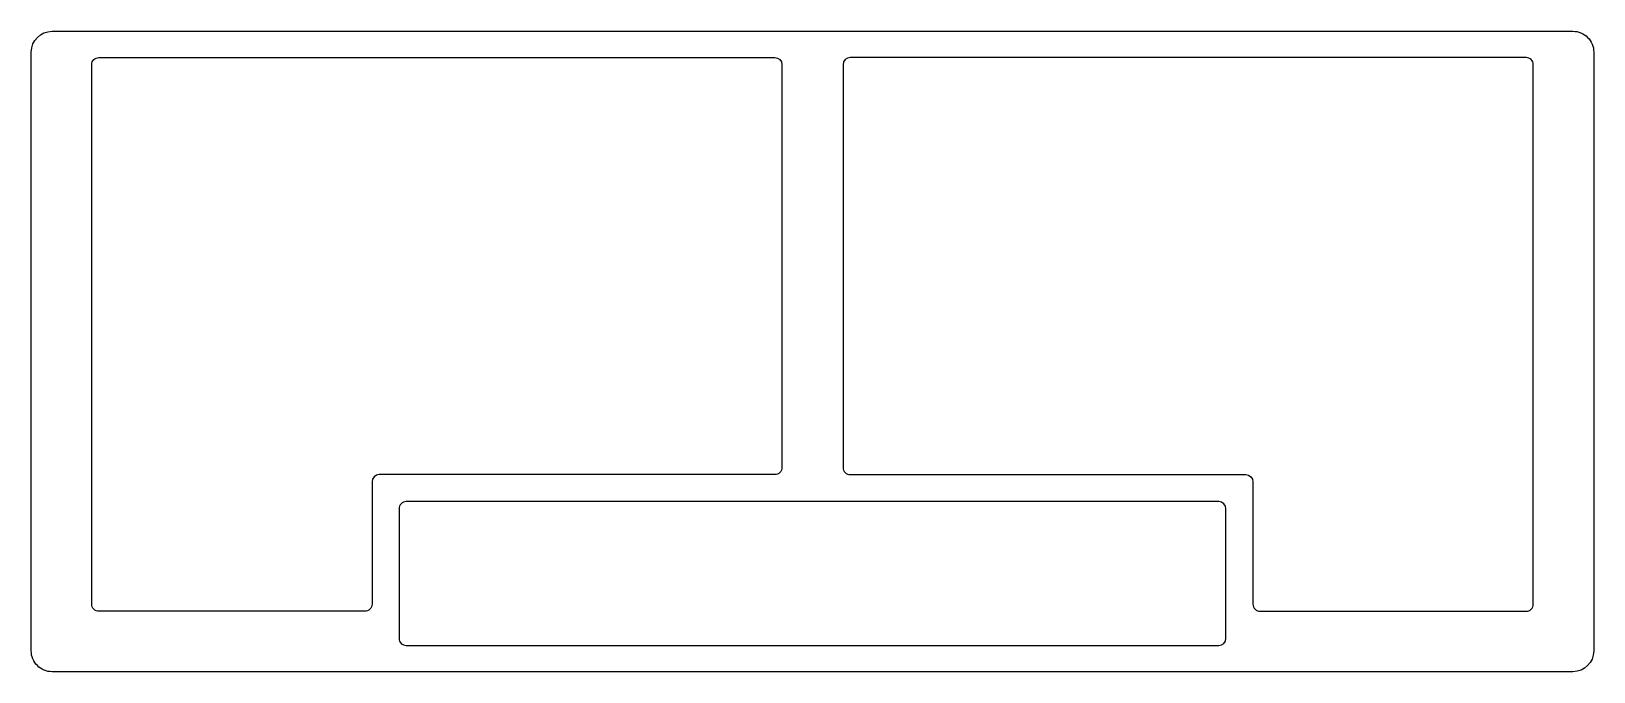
# Model space of a CAD drawing. Header units: millimetres. Extents: x -11 to 207, y 145 to 234.
import ezdxf

# ---------------------------------------------------------------- set-up
doc = ezdxf.new("R2010")
doc.units = ezdxf.units.MM
doc.layers.add('Layer_1', color=7, linetype='CONTINUOUS')

msp = doc.modelspace()

# ---------------------------------------------------------------- linework, layer by layer
at = {"layer": 'Layer_1', "color": 7}
for p, q in [((-8.2815, 234.44475), (203.7935, 234.44475)), ((-11.182, 148.0572), (-11.1815, 231.54475)), ((206.694, 231.5448), (206.6935, 148.05725)), ((-2.757, 154.5822), (-2.7565, 229.78225)), ((-1.7565, 230.78225), (92.4935, 230.78225)), ((93.4935, 229.7823), (93.4935, 173.63225)), ((102.0185, 229.7823), (102.0185, 173.63225)), ((197.2685, 230.7823), (103.0185, 230.78225)), ((198.269, 154.5822), (198.2685, 229.78225)), ((92.4935, 172.6322), (37.3435, 172.63225)), ((103.0185, 172.6322), (158.1685, 172.63225)), ((36.3435, 171.6323), (36.3435, 154.58225)), ((159.1685, 171.6323), (159.1685, 154.58225)), ((40.106, 167.86975), (40.106, 149.81975)), ((154.406, 168.8697), (41.106, 168.86975)), ((155.406, 149.8197), (155.406, 167.86975)), ((35.3435, 153.5822), (-1.7565, 153.58225)), ((160.1685, 153.58225), (197.2685, 153.58225)), ((41.106, 148.8197), (154.406, 148.81975)), ((203.794, 145.1573), (-8.2815, 145.15725))]:
    msp.add_line(p, q, dxfattribs=at)
for points in [[(-11.1815, 231.54475), (-11.181528, 233.1462), (-9.88345, 234.444524), (-8.282, 234.4448)], [(203.7935, 234.44475), (204.562706, 234.444883), (205.300453, 234.139413), (205.844415, 233.595554)], [(205.844415, 233.595554), (206.388377, 233.051695), (206.693987, 232.314006), (206.694, 231.5448)], [(-2.7565, 229.78225), (-2.756513, 230.047475), (-2.651162, 230.301842), (-2.463624, 230.489389)], [(-2.463624, 230.489389), (-2.276087, 230.676936), (-2.021725, 230.7823), (-1.7565, 230.7823)], [(92.4935, 230.78225), (93.045765, 230.78225), (93.493472, 230.334565), (93.4935, 229.7823)], [(103.0185, 230.78225), (102.466235, 230.78225), (102.018528, 230.334565), (102.0185, 229.7823)], [(197.975624, 230.489389), (197.788087, 230.676936), (197.533725, 230.7823), (197.2685, 230.7823)], [(198.2685, 229.78225), (198.268513, 230.047475), (198.163162, 230.301842), (197.975624, 230.489389)], [(37.3435, 172.63225), (36.791235, 172.63225), (36.343528, 172.184565), (36.3435, 171.6323)], [(93.200624, 172.925111), (93.013087, 172.737564), (92.758725, 172.6322), (92.4935, 172.6322)], [(93.4935, 173.63225), (93.493513, 173.367025), (93.388162, 173.112658), (93.200624, 172.925111)], [(102.0185, 173.63225), (102.018487, 173.367025), (102.123838, 173.112658), (102.311376, 172.925111)], [(102.311376, 172.925111), (102.498913, 172.737564), (102.753275, 172.6322), (103.0185, 172.6322)], [(158.1685, 172.63225), (158.720765, 172.63225), (159.168472, 172.184565), (159.1685, 171.6323)], [(40.398876, 168.576839), (40.211338, 168.389292), (40.105987, 168.134925), (40.106, 167.8697)], [(41.106, 168.86975), (40.840775, 168.86975), (40.586413, 168.764386), (40.398876, 168.576839)], [(155.406, 167.86975), (155.405972, 168.422015), (154.958265, 168.8697), (154.406, 168.8697)], [(-2.463912, 153.874949), (-2.651555, 154.062489), (-2.756987, 154.316906), (-2.757, 154.5822)], [(-1.7565, 153.58225), (-2.021794, 153.582117), (-2.276269, 153.687409), (-2.463912, 153.874949)], [(36.050624, 153.875111), (35.863087, 153.687564), (35.608725, 153.5822), (35.3435, 153.5822)], [(36.3435, 154.58225), (36.343513, 154.317025), (36.238162, 154.062658), (36.050624, 153.875111)], [(159.1685, 154.58225), (159.168487, 154.317025), (159.273838, 154.062658), (159.461376, 153.875111)], [(159.461376, 153.875111), (159.648913, 153.687564), (159.903275, 153.5822), (160.1685, 153.5822)], [(197.2685, 153.58225), (197.533794, 153.582117), (197.788269, 153.687409), (197.975912, 153.874949)], [(197.975912, 153.874949), (198.163555, 154.062489), (198.268987, 154.316906), (198.269, 154.5822)], [(40.106, 149.81975), (40.105987, 149.554525), (40.211338, 149.300158), (40.398876, 149.112611)], [(40.398876, 149.112611), (40.586413, 148.925064), (40.840775, 148.8197), (41.106, 148.8197)], [(154.406, 148.81975), (154.958265, 148.81975), (155.405972, 149.267435), (155.406, 149.8197)], [(-10.332415, 146.006446), (-10.876377, 146.550305), (-11.181987, 147.287994), (-11.182, 148.0572)], [(-8.2815, 145.15725), (-9.050706, 145.157117), (-9.788453, 145.462587), (-10.332415, 146.006446)], [(206.6935, 148.05725), (206.693472, 146.455839), (205.395411, 145.157576), (203.794, 145.1573)]]:
    msp.add_open_spline(points, degree=3, dxfattribs=at)

doc.saveas('drawing.dxf')
